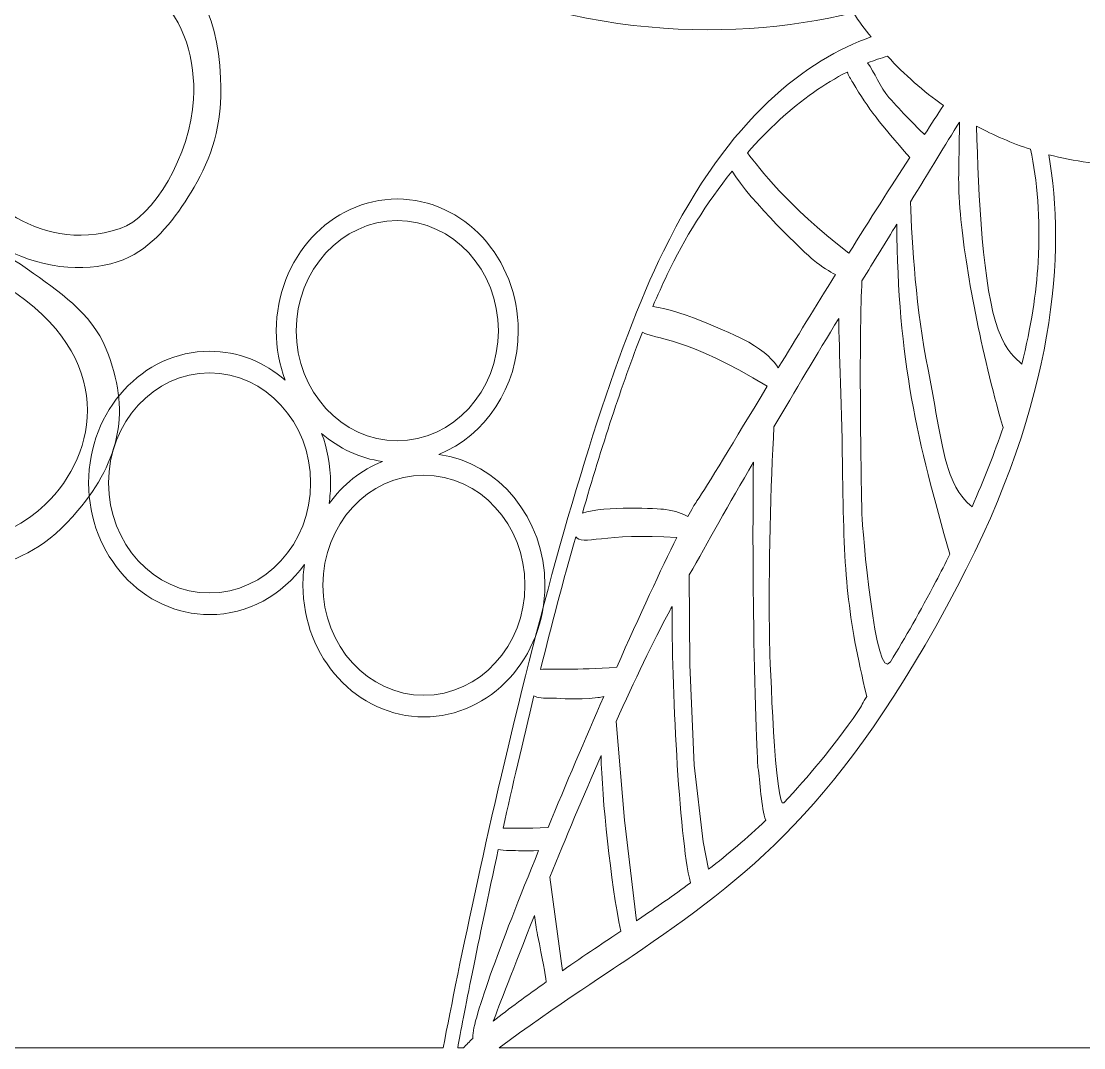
# Model space of a CAD drawing. Header units: millimetres. Extents: x -1200 to 1200, y -590 to 595.
# Drawn here: x -465.5 to -7.2, y -590 to -147.2 of the extents above; entities that cross this region are included whole.
import ezdxf

# ---------------------------------------------------------------- set-up
doc = ezdxf.new("R2010")
doc.units = ezdxf.units.MM
doc.header["$MEASUREMENT"] = 0
doc.layers.add('Layer 1', color=7, linetype='Continuous')

msp = doc.modelspace()

# ---------------------------------------------------------------- linework, layer by layer
at = {"layer": 'Layer 1', "color": 250, "lineweight": 20}
for points, knots in [([(-283.5141, -590.0266), (-269.8663, -518.9984), (-229.9111, -330.9965), (-188.4948, -246.345), (-160.0546, -188.2176), (-126.4343, -163.6751), (-98.9736, -153.9743), (-101.6432, -150.631), (-104.1811, -147.1624), (-106.59, -143.5857), (-162.3045, -156.6531), (-234.4759, -155.5982), (-315.6372, -111.3361), (-352.9838, -90.9692), (-395.3578, -58.6398), (-438.4087, -20.9765), (-436.7734, -25.4577), (-435.5951, -29.9799), (-434.6664, -34.5817), (-432.0975, -47.3122), (-430.4846, -61.864), (-434.1374, -74.9801), (-437.994, -88.8361), (-450.8626, -104.4505), (-468.2471, -113.1261), (-490.5968, -124.2798), (-519.9722, -127.0008), (-542.6013, -131.9226), (-551.2012, -133.7924), (-558.6473, -135.9587), (-564.6223, -137.6389), (-558.563, -147.2502), (-554.5362, -158.4884), (-553.2288, -170.6109), (-541.9818, -161.7832), (-531.1881, -165.0043), (-513.1953, -146.551), (-497.179, -130.1231), (-481.7526, -119.0196), (-462.5006, -114.8251), (-446.5503, -111.3502), (-431.3052, -106.7751), (-416.1333, -113.1355), (-391.3747, -123.5165), (-380.8764, -142.225), (-379.5366, -171.7144), (-378.5867, -192.6251), (-383.6564, -206.3886), (-390.9624, -218.8322), (-397.4103, -229.812), (-405.7195, -241.3434), (-416.8174, -247.8058), (-428.5412, -254.6318), (-447.7782, -255.7635), (-465.7028, -248.5112), (-488.748, -239.185), (-511.2866, -218.489), (-530.4827, -204.5421), (-539.5518, -197.9529), (-547.6612, -193.0609), (-553.3952, -189.2693), (-554.987, -201.912), (-559.5413, -213.5486), (-566.2661, -223.3213), (-550.1421, -224.5282), (-545.7018, -236.663), (-519.1885, -237.5298), (-497.1976, -238.2493), (-479.0794, -242.2775), (-462.744, -254.1381), (-449.2087, -263.9643), (-435.4586, -272.4674), (-428.8603, -288.6509), (-418.0928, -315.0586), (-422.816, -336.3707), (-441.0151, -358.2548), (-453.9196, -373.7738), (-466.4404, -379.6015), (-479.6865, -382.7738), (-491.3742, -385.5717), (-504.7369, -387.3271), (-516.7798, -383.3507), (-529.502, -379.1484), (-543.8394, -365.1342), (-551.8045, -346.2013), (-562.0458, -321.8612), (-564.5453, -289.8671), (-569.0637, -265.2229), (-571.4278, -252.3277), (-574.3096, -241.8152), (-575.8281, -234.5863), (-584.3547, -242.7571), (-594.771, -248.6397), (-606.2563, -251.3309), (-596.0337, -264.4501), (-600.5038, -276.4203), (-582.4946, -297.2481), (-567.4122, -314.6918), (-557.2157, -331.4928), (-553.3654, -352.4585), (-550.1743, -369.8302), (-545.9725, -386.4337), (-551.8133, -402.9574), (-561.3455, -429.9231), (-578.5225, -441.3558), (-605.5995, -442.815), (-624.8004, -443.8494), (-637.4381, -438.3291), (-648.864, -430.3713), (-658.9462, -423.3493), (-669.5338, -414.2992), (-675.4678, -402.2128), (-681.7356, -389.4448), (-682.7736, -368.4932), (-676.1147, -348.9711), (-667.5521, -323.8737), (-648.5473, -299.3266), (-635.7421, -278.4205), (-629.5275, -268.2745), (-624.9569, -259.2322), (-621.4382, -252.9641), (-633.0415, -252.7855), (-643.9532, -249.3998), (-653.4592, -243.591), (-655.878, -257.9799), (-665.3022, -264.2494), (-666.0323, -290.7215), (-666.693, -314.6715), (-670.3905, -334.4035), (-681.2812, -352.1953), (-690.3031, -366.9351), (-698.1119, -381.9118), (-712.9695, -389.0968), (-737.2179, -400.8241), (-756.7865, -395.6798), (-776.8814, -375.86), (-777.7768, -374.9776), (-778.636, -374.0951), (-779.4629, -373.2143), (-778.9302, -376.1124), (-778.6497, -379.1078), (-778.6497, -382.1705), (-778.6497, -407.3446), (-797.5017, -427.8776), (-820.6165, -427.8776), (-843.7325, -427.8776), (-862.5846, -407.3446), (-862.5846, -382.1705), (-862.5846, -356.9963), (-843.7325, -336.4648), (-820.6165, -336.4648), (-811.6705, -336.4648), (-803.3637, -339.5415), (-796.5408, -344.772), (-797.7278, -341.134), (-798.6417, -337.4647), (-799.3941, -333.7422), (-801.9631, -321.0132), (-803.5747, -306.4598), (-799.923, -293.3453), (-796.0652, -279.4893), (-783.1967, -263.8748), (-765.8135, -255.1992), (-743.4635, -244.0455), (-714.0883, -241.3229), (-691.459, -236.4028), (-682.6507, -234.4875), (-675.0529, -232.2586), (-669.0061, -230.5627), (-676.4338, -222.2366), (-682.0807, -212.0171), (-685.2632, -200.6487), (-695.0412, -206.0672), (-705.2377, -205.7474), (-720.8653, -221.7743), (-736.8815, -238.2007), (-752.3079, -249.3058), (-771.5585, -253.4986), (-785.6762, -256.5753), (-799.2414, -260.5112), (-812.6923, -256.9657), (-815.8796, -257.9846), (-819.7735, -257.0457), (-824.5043, -253.7259), (-851.93, -234.4765), (-876.9742, -227.4059), (-895.6787, -210.293), (-901.3468, -205.3055), (-906.9057, -200.23), (-912.3678, -195.0797), (-910.7673, -198.8932), (-909.646, -202.9843), (-908.9867, -207.1706), (-908.228, -211.9732), (-913.2817, -225.4012), (-924.2529, -236.8417), (-932.2617, -245.1914), (-943.2802, -251.2761), (-952.0538, -256.5974), (-953.1687, -257.2729), (-954.2391, -258.041), (-955.2697, -258.8451), (-951.8837, -262.4595), (-948.983, -266.7088), (-946.7394, -271.5129), (-946.0515, -270.7636), (-945.3313, -269.9659), (-944.5827, -269.1148), (-937.1712, -260.6961), (-931.4881, -246.5988), (-915.2509, -233.4248), (-901.1394, -221.9765), (-877.1988, -233.2587), (-869.1965, -252.961), (-863.7208, -266.4391), (-866.9404, -280.7904), (-874.281, -292.1009), (-876.8638, -296.0758), (-889.1562, -301.6808), (-904.3416, -301.3219), (-915.4247, -301.0585), (-927.1672, -296.8751), (-936.8284, -293.8813), (-938.4812, -293.3687), (-940.1858, -293.0382), (-941.8646, -292.7795), (-941.779, -298.1557), (-942.5153, -303.4708), (-943.9929, -308.5179), (-942.6606, -308.5271), (-941.2228, -308.5226), (-939.6682, -308.4865), (-928.9638, -308.2404), (-915.7911, -302.6526), (-895.7556, -305.8406), (-878.345, -308.6103), (-868.7408, -335.0242), (-875.8742, -355.12), (-880.7526, -368.8662), (-892.3497, -376.5355), (-904.8818, -378.8788), (-909.2909, -379.7033), (-921.6193, -374.2001), (-932.125, -362.2518), (-939.7911, -353.5292), (-945.3785, -341.529), (-950.2645, -331.9726), (-951.2268, -330.0916), (-952.3915, -328.3268), (-953.5723, -326.6528), (-956.813, -330.5446), (-960.6683, -333.9114), (-965.0651, -336.551), (-964.0681, -337.6544), (-962.973, -338.8425), (-961.7584, -340.1106), (-954.0279, -348.1811), (-941.0837, -354.3708), (-928.9886, -372.0559), (-918.4754, -387.4243), (-928.8347, -413.4965), (-946.9256, -422.213), (-959.3013, -428.177), (-972.479, -424.6692), (-982.8629, -416.6754), (-986.5135, -413.8634), (-991.659, -400.4762), (-991.33, -383.9368), (-991.089, -371.8662), (-987.2473, -359.0777), (-984.4984, -348.5558), (-983.978, -346.5683), (-983.6589, -344.5134), (-983.4118, -342.5024), (-988.34, -342.8975), (-993.2446, -342.391), (-997.938, -341.0697), (-997.943, -342.4318), (-997.9392, -343.8928), (-997.9081, -345.4633), (-997.6823, -357.1216), (-992.5517, -371.4666), (-995.4784, -393.288), (-998.0225, -412.2505), (-1022.2745, -422.7083), (-1040.7268, -414.9402), (-1053.3497, -409.6267), (-1060.391, -396.9966), (-1062.5417, -383.349), (-1063.3003, -378.5466), (-1058.2467, -365.1201), (-1047.2754, -353.678), (-1039.2667, -345.3285), (-1028.2482, -339.2438), (-1019.4746, -333.9224), (-1018.1349, -333.1105), (-1016.8596, -332.1669), (-1015.6378, -331.1841), (-1019.2896, -327.8644), (-1022.4905, -323.88), (-1025.0645, -319.3094), (-1025.668, -319.9709), (-1026.2963, -320.6668), (-1026.9457, -321.4051), (-1034.3571, -329.8237), (-1040.0402, -343.9209), (-1056.2773, -357.0951), (-1070.389, -368.5433), (-1094.3294, -357.2627), (-1102.3319, -337.5588), (-1107.8076, -324.0806), (-1104.588, -309.7295), (-1097.2473, -298.4205), (-1094.6646, -294.4442), (-1082.3722, -288.8389), (-1067.1867, -289.1979), (-1056.1035, -289.4612), (-1044.3611, -293.6446), (-1034.7, -296.6384), (-1033.6693, -296.9582), (-1032.6176, -297.2089), (-1031.566, -297.4143), (-1031.9223, -292.1933), (-1031.4977, -286.9941), (-1030.3615, -282.0081), (-1030.8494, -282.0144), (-1031.3487, -282.0223), (-1031.8602, -282.0333), (-1042.5646, -282.2794), (-1055.7373, -287.8671), (-1075.7728, -284.6806), (-1082.2156, -283.6556), (-1087.5908, -279.3875), (-1091.4436, -273.4032), (-1097.0697, -295.781), (-1115.9231, -312.3157), (-1138.2146, -312.3157), (-1141.654, -312.3157), (-1145.0102, -311.9207), (-1148.2509, -311.173), (-1129.2311, -318.3173), (-1115.5046, -338.0244), (-1115.5046, -361.1139), (-1115.5047, -390.2002), (-1137.287, -413.9246), (-1163.9938, -413.9246), (-1178.2831, -413.9246), (-1191.1616, -407.1307), (-1200.05, -396.3593), (-1200.05, -396.3593), (-1200.05, -590.0266), (-1200.05, -590.0266), (-1200.05, -590.0266), (-283.5141, -590.0266), (-283.5141, -590.0266)], [0, 0, 0, 0, 0.00847458, 0.00847458, 0.00847458, 0.01694915, 0.01694915, 0.01694915, 0.02542373, 0.02542373, 0.02542373, 0.03389831, 0.03389831, 0.03389831, 0.04237288, 0.04237288, 0.04237288, 0.05084746, 0.05084746, 0.05084746, 0.05932203, 0.05932203, 0.05932203, 0.06779661, 0.06779661, 0.06779661, 0.07627119, 0.07627119, 0.07627119, 0.08474576, 0.08474576, 0.08474576, 0.09322034, 0.09322034, 0.09322034, 0.10169492, 0.10169492, 0.10169492, 0.11016949, 0.11016949, 0.11016949, 0.11864407, 0.11864407, 0.11864407, 0.12711864, 0.12711864, 0.12711864, 0.13559322, 0.13559322, 0.13559322, 0.1440678, 0.1440678, 0.1440678, 0.15254237, 0.15254237, 0.15254237, 0.16101695, 0.16101695, 0.16101695, 0.16949153, 0.16949153, 0.16949153, 0.1779661, 0.1779661, 0.1779661, 0.18644068, 0.18644068, 0.18644068, 0.19491525, 0.19491525, 0.19491525, 0.20338983, 0.20338983, 0.20338983, 0.21186441, 0.21186441, 0.21186441, 0.22033898, 0.22033898, 0.22033898, 0.22881356, 0.22881356, 0.22881356, 0.23728814, 0.23728814, 0.23728814, 0.24576271, 0.24576271, 0.24576271, 0.25423729, 0.25423729, 0.25423729, 0.26271186, 0.26271186, 0.26271186, 0.27118644, 0.27118644, 0.27118644, 0.27966102, 0.27966102, 0.27966102, 0.28813559, 0.28813559, 0.28813559, 0.29661017, 0.29661017, 0.29661017, 0.30508475, 0.30508475, 0.30508475, 0.31355932, 0.31355932, 0.31355932, 0.3220339, 0.3220339, 0.3220339, 0.33050847, 0.33050847, 0.33050847, 0.33898305, 0.33898305, 0.33898305, 0.34745763, 0.34745763, 0.34745763, 0.3559322, 0.3559322, 0.3559322, 0.36440678, 0.36440678, 0.36440678, 0.37288136, 0.37288136, 0.37288136, 0.38135593, 0.38135593, 0.38135593, 0.38983051, 0.38983051, 0.38983051, 0.39830508, 0.39830508, 0.39830508, 0.40677966, 0.40677966, 0.40677966, 0.41525424, 0.41525424, 0.41525424, 0.42372881, 0.42372881, 0.42372881, 0.43220339, 0.43220339, 0.43220339, 0.44067797, 0.44067797, 0.44067797, 0.44915254, 0.44915254, 0.44915254, 0.45762712, 0.45762712, 0.45762712, 0.46610169, 0.46610169, 0.46610169, 0.47457627, 0.47457627, 0.47457627, 0.48305085, 0.48305085, 0.48305085, 0.49152542, 0.49152542, 0.49152542, 0.5, 0.5, 0.5, 0.50847458, 0.50847458, 0.50847458, 0.51694915, 0.51694915, 0.51694915, 0.52542373, 0.52542373, 0.52542373, 0.53389831, 0.53389831, 0.53389831, 0.54237288, 0.54237288, 0.54237288, 0.55084746, 0.55084746, 0.55084746, 0.55932203, 0.55932203, 0.55932203, 0.56779661, 0.56779661, 0.56779661, 0.57627119, 0.57627119, 0.57627119, 0.58474576, 0.58474576, 0.58474576, 0.59322034, 0.59322034, 0.59322034, 0.60169492, 0.60169492, 0.60169492, 0.61016949, 0.61016949, 0.61016949, 0.61864407, 0.61864407, 0.61864407, 0.62711864, 0.62711864, 0.62711864, 0.63559322, 0.63559322, 0.63559322, 0.6440678, 0.6440678, 0.6440678, 0.65254237, 0.65254237, 0.65254237, 0.66101695, 0.66101695, 0.66101695, 0.66949153, 0.66949153, 0.66949153, 0.6779661, 0.6779661, 0.6779661, 0.68644068, 0.68644068, 0.68644068, 0.69491525, 0.69491525, 0.69491525, 0.70338983, 0.70338983, 0.70338983, 0.71186441, 0.71186441, 0.71186441, 0.72033898, 0.72033898, 0.72033898, 0.72881356, 0.72881356, 0.72881356, 0.73728814, 0.73728814, 0.73728814, 0.74576271, 0.74576271, 0.74576271, 0.75423729, 0.75423729, 0.75423729, 0.76271186, 0.76271186, 0.76271186, 0.77118644, 0.77118644, 0.77118644, 0.77966102, 0.77966102, 0.77966102, 0.78813559, 0.78813559, 0.78813559, 0.79661017, 0.79661017, 0.79661017, 0.80508475, 0.80508475, 0.80508475, 0.81355932, 0.81355932, 0.81355932, 0.8220339, 0.8220339, 0.8220339, 0.83050847, 0.83050847, 0.83050847, 0.83898305, 0.83898305, 0.83898305, 0.84745763, 0.84745763, 0.84745763, 0.8559322, 0.8559322, 0.8559322, 0.86440678, 0.86440678, 0.86440678, 0.87288136, 0.87288136, 0.87288136, 0.88135593, 0.88135593, 0.88135593, 0.88983051, 0.88983051, 0.88983051, 0.89830508, 0.89830508, 0.89830508, 0.90677966, 0.90677966, 0.90677966, 0.91525424, 0.91525424, 0.91525424, 0.92372881, 0.92372881, 0.92372881, 0.93220339, 0.93220339, 0.93220339, 0.94067797, 0.94067797, 0.94067797, 0.94915254, 0.94915254, 0.94915254, 0.95762712, 0.95762712, 0.95762712, 0.96610169, 0.96610169, 0.96610169, 0.97457627, 0.97457627, 0.97457627, 0.98305085, 0.98305085, 0.98305085, 0.99152542, 0.99152542, 0.99152542, 1, 1, 1, 1]), ([(-422.7725, -236.6035), (-441.7562, -242.837), (-457.6681, -238.2038), (-469.922, -230.5753), (-489.6793, -218.2758), (-504.6711, -202.6784), (-525.9569, -192.7584), (-536.8227, -187.6941), (-548.1802, -182.6345), (-552.7767, -180.3022), (-552.7719, -179.9464), (-552.7656, -179.5922), (-552.7656, -179.2347), (-552.7656, -178.6689), (-552.7719, -178.103), (-552.7842, -177.5404), (-546.8703, -176.1249), (-529.5057, -176.5404), (-513.3913, -162.0811), (-502.9775, -152.7377), (-484.7277, -133.2015), (-463.8083, -127.2296), (-410.6787, -112.0619), (-389.2825, -147.5371), (-391.1822, -180.7474), (-392.569, -204.981), (-408.579, -231.942), (-422.7725, -236.6035)], [0, 0, 0, 0, 0.11111111, 0.11111111, 0.11111111, 0.22222222, 0.22222222, 0.22222222, 0.33333333, 0.33333333, 0.33333333, 0.44444444, 0.44444444, 0.44444444, 0.55555556, 0.55555556, 0.55555556, 0.66666667, 0.66666667, 0.66666667, 0.77777778, 0.77777778, 0.77777778, 0.88888889, 0.88888889, 0.88888889, 1, 1, 1, 1]), ([(-67.716, -183.5122), (-76.445, -177.36), (-84.5368, -170.2347), (-91.8551, -162.2785), (-94.7209, -163.092), (-97.5829, -164.0575), (-100.4376, -165.1751), (-97.5469, -169.1422), (-94.9134, -175.799), (-91.2617, -180.0153), (-85.6643, -186.4746), (-79.7999, -192.1988), (-75.9136, -196.1158), (-73.0094, -191.636), (-70.2627, -187.4135), (-67.716, -183.5122)], [0, 0, 0, 0, 0.2, 0.2, 0.2, 0.4, 0.4, 0.4, 0.6, 0.6, 0.6, 0.8, 0.8, 0.8, 1, 1, 1, 1]), ([(-109.2793, -169.1344), (-108.6486, -170.4714), (-107.8514, -171.9557), (-106.8693, -173.6015), (-99.9049, -185.2583), (-95.209, -191.1235), (-82.2808, -205.9669), (-90.4558, -218.6473), (-99.4952, -232.8056), (-108.5816, -247.2979), (-135.8422, -226.2147), (-146.6819, -210.8306), (-152.303, -203.9465), (-143.4101, -193.8478), (-133.7972, -184.9401), (-123.8279, -177.9086), (-119.0476, -174.5388), (-114.1877, -171.6125), (-109.2793, -169.1344)], [0, 0, 0, 0, 0.16666667, 0.16666667, 0.16666667, 0.33333333, 0.33333333, 0.33333333, 0.5, 0.5, 0.5, 0.66666667, 0.66666667, 0.66666667, 0.83333333, 0.83333333, 0.83333333, 1, 1, 1, 1]), ([(-41.9988, -322.4066), (-42.1043, -322.1887), (-42.2037, -321.9317), (-42.293, -321.6213), (-51.2827, -290.4941), (-58.3788, -253.7869), (-60.4449, -230.4797), (-61.781, -215.4058), (-60.8868, -212.4544), (-60.8621, -190.6611), (-66.7501, -200.2161), (-73.9418, -211.9857), (-81.9306, -225.0298), (-81.347, -243.3748), (-79.5627, -271.7981), (-74.3652, -297.3609), (-71.0438, -313.6997), (-68.9055, -331.6622), (-64.8168, -342.6889), (-61.5922, -351.3834), (-57.9728, -354.388), (-55.4148, -356.7031), (-50.1951, -344.8551), (-45.7388, -333.4067), (-41.9988, -322.4066)], [0, 0, 0, 0, 0.125, 0.125, 0.125, 0.25, 0.25, 0.25, 0.375, 0.375, 0.375, 0.5, 0.5, 0.5, 0.625, 0.625, 0.625, 0.75, 0.75, 0.75, 0.875, 0.875, 0.875, 1, 1, 1, 1]), ([(-30.1745, -202.4387), (-38.2452, -199.7945), (-46.0266, -196.4183), (-53.4495, -192.3823), (-52.7293, -222.1551), (-50.714, -262.5441), (-44.1171, -280.339), (-40.5462, -289.9675), (-36.4908, -292.6165), (-33.928, -295.0821), (-29.9746, -279.1807), (-27.6813, -264.4736), (-26.8941, -251.1506), (-25.7692, -232.0847), (-27.3311, -215.7491), (-30.1745, -202.4387)], [0, 0, 0, 0, 0.2, 0.2, 0.2, 0.4, 0.4, 0.4, 0.6, 0.6, 0.6, 0.8, 0.8, 0.8, 1, 1, 1, 1]), ([(322.0637, -590.0266), (293.3266, -573.5988), (258.5988, -556.0512), (251.8773, -552.4726), (188.2956, -518.6197), (136.3383, -488.4534), (71.8601, -393.053), (17.9611, -313.3078), (12.0059, -250.4673), (20.7261, -208.9622), (17.9386, -209.1331), (15.1336, -209.2286), (12.3077, -209.2286), (0.384, -209.2286), (-11.2131, -207.6707), (-22.3259, -204.7522), (-14.984, -246.218), (-19.0095, -309.9066), (-61.7846, -391.1252), (-112.0273, -486.5254), (-152.5141, -516.6918), (-202.0587, -550.543), (-207.5023, -554.2625), (-236.5122, -573.0696), (-259.3603, -590.0266), (-259.3603, -590.0266), (322.0637, -590.0266), (322.0637, -590.0266)], [0, 0, 0, 0, 0.11111111, 0.11111111, 0.11111111, 0.22222222, 0.22222222, 0.22222222, 0.33333333, 0.33333333, 0.33333333, 0.44444444, 0.44444444, 0.44444444, 0.55555556, 0.55555556, 0.55555556, 0.66666667, 0.66666667, 0.66666667, 0.77777778, 0.77777778, 0.77777778, 0.88888889, 0.88888889, 0.88888889, 1, 1, 1, 1]), ([(-123.8788, -250.1662), (-119.9453, -253.3324), (-116.7853, -255.298), (-114.2659, -256.3984), (-122.8048, -270.1304), (-131.2283, -283.9487), (-138.98, -296.7481), (-140.8535, -293.5694), (-144.6854, -289.7653), (-151.6858, -285.6352), (-155.0768, -283.6335), (-180.8796, -271.5943), (-193.0753, -270.2558), (-191.0154, -265.3953), (-188.9493, -260.7885), (-186.882, -256.4735), (-179.412, -240.8824), (-169.8351, -225.5249), (-158.9211, -211.8447), (-151.1196, -224.6724), (-127.1754, -247.511), (-123.8788, -250.1662)], [0, 0, 0, 0, 0.14285714, 0.14285714, 0.14285714, 0.28571429, 0.28571429, 0.28571429, 0.42857143, 0.42857143, 0.42857143, 0.57142857, 0.57142857, 0.57142857, 0.71428571, 0.71428571, 0.71428571, 0.85714286, 0.85714286, 0.85714286, 1, 1, 1, 1]), ([(-384.2573, -289.5349), (-371.9278, -289.5349), (-360.579, -294.2372), (-351.6328, -302.0725), (-354.1087, -295.4676), (-355.4783, -288.2496), (-355.4783, -280.6931), (-355.4783, -249.3934), (-332.0383, -223.8668), (-303.3001, -223.8668), (-274.5605, -223.8668), (-251.1217, -249.3935), (-251.1217, -280.6932), (-251.1217, -305.162), (-265.4492, -326.1042), (-285.4374, -334.0791), (-259.6879, -337.521), (-239.6376, -361.5307), (-239.6376, -390.4777), (-239.6376, -421.7787), (-263.0777, -447.3057), (-291.8159, -447.3057), (-320.5541, -447.3057), (-343.9929, -421.7788), (-343.9929, -390.4777), (-343.993, -387.4463), (-343.7743, -384.4715), (-343.3485, -381.5654), (-352.9191, -394.7253), (-367.7099, -403.1894), (-384.2573, -403.1894), (-412.9956, -403.1894), (-436.4357, -377.6609), (-436.4357, -346.3613), (-436.4358, -315.0632), (-412.9956, -289.5349), (-384.2573, -289.5349)], [0, 0, 0, 0, 0.08333333, 0.08333333, 0.08333333, 0.16666667, 0.16666667, 0.16666667, 0.25, 0.25, 0.25, 0.33333333, 0.33333333, 0.33333333, 0.41666667, 0.41666667, 0.41666667, 0.5, 0.5, 0.5, 0.58333333, 0.58333333, 0.58333333, 0.66666667, 0.66666667, 0.66666667, 0.75, 0.75, 0.75, 0.83333333, 0.83333333, 0.83333333, 0.91666667, 0.91666667, 0.91666667, 1, 1, 1, 1]), ([(-513.7167, -370.8427), (-531.1881, -360.6311), (-539.4313, -345.1012), (-543.1427, -330.2688), (-549.1276, -306.3564), (-549.6019, -283.7825), (-558.2116, -260.3764), (-563.8946, -244.9281), (-570.1662, -228.8495), (-569.7566, -228.3808), (-567.2906, -225.5689), (-555.0044, -245.6694), (-529.41, -248.3622), (-515.979, -249.7745), (-490.3908, -250.0142), (-471.7213, -261.9013), (-424.3059, -292.0913), (-432.2078, -333.6544), (-455.114, -355.6749), (-471.8293, -371.7425), (-500.6544, -378.4775), (-513.7167, -370.8427)], [0, 0, 0, 0, 0.14285714, 0.14285714, 0.14285714, 0.28571429, 0.28571429, 0.28571429, 0.42857143, 0.42857143, 0.42857143, 0.57142857, 0.57142857, 0.57142857, 0.71428571, 0.71428571, 0.71428571, 0.85714286, 0.85714286, 0.85714286, 1, 1, 1, 1]), ([(-303.3, -233.2164), (-279.2913, -233.2164), (-259.7078, -254.544), (-259.7078, -280.6932), (-259.7078, -306.8407), (-279.2913, -328.1685), (-303.3, -328.1685), (-327.3087, -328.1686), (-346.8909, -306.8407), (-346.8909, -280.6932), (-346.8909, -254.544), (-327.3087, -233.2165), (-303.3, -233.2164)], [0, 0, 0, 0, 0.25, 0.25, 0.25, 0.5, 0.5, 0.5, 0.75, 0.75, 0.75, 1, 1, 1, 1]), ([(-64.9695, -377.106), (-78.8376, -328.7483), (-87.4982, -293.7105), (-87.852, -234.6912), (-92.6709, -242.5471), (-97.7147, -250.7509), (-102.8861, -259.1225), (-104.0086, -282.513), (-103.646, -322.3471), (-102.8998, -360.037), (-102.7942, -365.3332), (-97.0205, -433.9294), (-90.6408, -423.5484), (-84.2475, -413.1408), (-77.7152, -401.6533), (-70.9929, -388.8899), (-68.9055, -384.9243), (-66.8992, -380.9979), (-64.9695, -377.106)], [0, 0, 0, 0, 0.16666667, 0.16666667, 0.16666667, 0.33333333, 0.33333333, 0.33333333, 0.5, 0.5, 0.5, 0.66666667, 0.66666667, 0.66666667, 0.83333333, 0.83333333, 0.83333333, 1, 1, 1, 1]), ([(-100.83, -438.5032), (-109.1639, -403.1408), (-110.649, -387.2253), (-111.2089, -343.3409), (-111.5753, -314.6589), (-112.7586, -287.9142), (-112.9225, -275.4502), (-122.3256, -290.8766), (-131.8204, -306.8125), (-140.8536, -322.2248), (-142.1373, -346.4068), (-143.3543, -382.4447), (-142.6926, -415.8462), (-142.5807, -421.4732), (-140.2899, -488.3326), (-136.5959, -484.3765), (-125.8878, -472.9077), (-115.8207, -460.9922), (-104.6518, -444.9844), (-102.9495, -442.5455), (-102.5472, -441.0862), (-100.83, -438.5032)], [0, 0, 0, 0, 0.14285714, 0.14285714, 0.14285714, 0.28571429, 0.28571429, 0.28571429, 0.42857143, 0.42857143, 0.42857143, 0.57142857, 0.57142857, 0.57142857, 0.71428571, 0.71428571, 0.71428571, 0.85714286, 0.85714286, 0.85714286, 1, 1, 1, 1]), ([(-143.7577, -304.6511), (-177.8848, -283.5851), (-192.5538, -284.2794), (-197.6036, -281.3625), (-206.4852, -303.9723), (-215.2079, -330.9098), (-223.444, -359.3739), (-213.9054, -356.2281), (-190.705, -357.3395), (-187.6555, -357.8159), (-183.2091, -358.5103), (-180.1025, -359.5887), (-177.9892, -360.8284), (-176.4111, -357.9274), (-175.0812, -355.6671), (-174.0444, -354.1499), (-169.5595, -347.5855), (-158.13, -328.4428), (-143.7577, -304.6511)], [0, 0, 0, 0, 0.16666667, 0.16666667, 0.16666667, 0.33333333, 0.33333333, 0.33333333, 0.5, 0.5, 0.5, 0.66666667, 0.66666667, 0.66666667, 0.83333333, 0.83333333, 0.83333333, 1, 1, 1, 1]), ([(-384.2573, -298.8861), (-360.2487, -298.8861), (-340.6653, -320.2138), (-340.6653, -346.3613), (-340.6653, -372.5104), (-360.2487, -393.8367), (-384.2572, -393.8366), (-408.2688, -393.8366), (-427.8484, -372.5104), (-427.8484, -346.3613), (-427.8484, -320.2139), (-408.2687, -298.8861), (-384.2573, -298.8861)], [0, 0, 0, 0, 0.25, 0.25, 0.25, 0.5, 0.5, 0.5, 0.75, 0.75, 0.75, 1, 1, 1, 1]), ([(-335.9283, -324.9773), (-333.4499, -331.5839), (-332.0791, -338.8034), (-332.0791, -346.3613), (-332.0791, -349.3943), (-332.304, -352.3692), (-332.7261, -355.2753), (-326.7811, -347.1043), (-318.8232, -340.7406), (-309.6797, -337.0901), (-319.5334, -335.7735), (-328.5478, -331.4443), (-335.9283, -324.9773)], [0, 0, 0, 0, 0.25, 0.25, 0.25, 0.5, 0.5, 0.5, 0.75, 0.75, 0.75, 1, 1, 1, 1]), ([(-169.0393, -513.0288), (-169.0393, -513.0288), (-171.4122, -501.2355), (-171.4122, -501.2355), (-171.4122, -501.2355), (-175.1843, -468.1381), (-175.1843, -468.1381), (-175.1843, -468.1381), (-177.1225, -424.7803), (-177.1225, -424.7803), (-177.1225, -424.7803), (-177.3447, -386.0639), (-177.3447, -386.0639), (-169.7458, -372.3584), (-160.1999, -355.5229), (-149.7005, -337.4068), (-149.9263, -353.0401), (-149.9748, -378.2128), (-149.6682, -402.2819), (-149.2435, -435.6096), (-148.0714, -466.7634), (-147.7275, -469.1255), (-146.9054, -474.7714), (-146.2523, -486.7604), (-144.3749, -491.9079), (-152.5165, -499.6995), (-160.694, -506.5819), (-169.0393, -513.0288)], [0, 0, 0, 0, 0.11111111, 0.11111111, 0.11111111, 0.22222222, 0.22222222, 0.22222222, 0.33333333, 0.33333333, 0.33333333, 0.44444444, 0.44444444, 0.44444444, 0.55555556, 0.55555556, 0.55555556, 0.66666667, 0.66666667, 0.66666667, 0.77777778, 0.77777778, 0.77777778, 0.88888889, 0.88888889, 0.88888889, 1, 1, 1, 1]), ([(-291.8159, -343.004), (-267.8046, -343.004), (-248.2224, -364.3285), (-248.2224, -390.4778), (-248.2224, -416.6283), (-267.8046, -437.9529), (-291.8159, -437.9529), (-315.8259, -437.9529), (-335.4068, -416.6283), (-335.4068, -390.4778), (-335.4068, -364.3285), (-315.8259, -343.0041), (-291.8159, -343.004)], [0, 0, 0, 0, 0.25, 0.25, 0.25, 0.5, 0.5, 0.5, 0.75, 0.75, 0.75, 1, 1, 1, 1]), ([(-182.7, -369.9024), (-213.9824, -367.7079), (-223.5159, -373.6186), (-226.3604, -369.5888), (-231.6661, -388.4055), (-236.7458, -407.7302), (-241.5088, -426.7852), (-236.2764, -426.5923), (-226.4362, -427.1079), (-208.6669, -425.8416), (-198.7136, -403.39), (-189.4771, -383.4102), (-182.7, -369.9024)], [0, 0, 0, 0, 0.25, 0.25, 0.25, 0.5, 0.5, 0.5, 0.75, 0.75, 0.75, 1, 1, 1, 1]), ([(-200.1839, -535.2985), (-200.1839, -535.2985), (-205.2658, -491.8186), (-205.2658, -491.8186), (-205.2658, -491.8186), (-208.9574, -449.3276), (-208.9574, -449.3276), (-201.0084, -431.641), (-193.063, -414.9888), (-185.8166, -401.5357), (-185.4826, -400.9167), (-185.14, -400.2818), (-184.791, -399.6376), (-184.9673, -431.9279), (-181.9164, -498.5584), (-176.8654, -518.9252), (-184.1577, -524.289), (-191.6026, -529.4427), (-199.2874, -534.6935), (-199.5332, -534.8612), (-199.8349, -535.0649), (-200.1839, -535.2985)], [0, 0, 0, 0, 0.14285714, 0.14285714, 0.14285714, 0.28571429, 0.28571429, 0.28571429, 0.42857143, 0.42857143, 0.42857143, 0.57142857, 0.57142857, 0.57142857, 0.71428571, 0.71428571, 0.71428571, 0.85714286, 0.85714286, 0.85714286, 1, 1, 1, 1]), ([(-216.7537, -438.9467), (-215.8561, -438.8401), (-215.0203, -438.6865), (-214.2382, -438.4968), (-222.2817, -456.8888), (-230.5696, -476.367), (-238.2383, -494.9471), (-248.0213, -495.48), (-254.0595, -495.2794), (-257.6913, -495.3452), (-253.6821, -477.389), (-249.1996, -458.0659), (-244.3522, -438.2726), (-242.8771, -438.9733), (-240.4062, -439.3557), (-236.2479, -439.2445), (-231.8263, -439.1253), (-227.3092, -440.2053), (-216.7537, -438.9467)], [0, 0, 0, 0, 0.16666667, 0.16666667, 0.16666667, 0.33333333, 0.33333333, 0.33333333, 0.5, 0.5, 0.5, 0.66666667, 0.66666667, 0.66666667, 0.83333333, 0.83333333, 0.83333333, 1, 1, 1, 1]), ([(-232.107, -556.7751), (-232.107, -556.7751), (-237.4772, -516.4409), (-237.4772, -516.4409), (-230.7387, -499.8484), (-223.1582, -481.6445), (-215.4006, -463.8763), (-215.0676, -482.5112), (-211.2086, -518.7999), (-206.9497, -539.7906), (-213.2686, -543.9788), (-222.4394, -550.0855), (-232.107, -556.7751)], [0, 0, 0, 0, 0.25, 0.25, 0.25, 0.5, 0.5, 0.5, 0.75, 0.75, 0.75, 1, 1, 1, 1]), ([(-259.7239, -504.5114), (-258.5691, -504.8108), (-256.9203, -504.9565), (-254.5562, -504.8923), (-251.5773, -504.8124), (-248.5404, -505.444), (-242.3344, -504.9361), (-259.0336, -545.9052), (-271.7829, -580.4884), (-270.6728, -585.9979), (-272.2478, -587.4481), (-273.6114, -588.7992), (-274.7196, -590.0266), (-274.7196, -590.0266), (-277.2243, -590.0266), (-277.2243, -590.0266), (-274.8505, -576.9326), (-268.5885, -544.7665), (-259.7239, -504.5114)], [0, 0, 0, 0, 0.16666667, 0.16666667, 0.16666667, 0.33333333, 0.33333333, 0.33333333, 0.5, 0.5, 0.5, 0.66666667, 0.66666667, 0.66666667, 0.83333333, 0.83333333, 0.83333333, 1, 1, 1, 1]), ([(-261.9056, -578.5715), (-259.6667, -572.6655), (-253.0524, -555.3221), (-244.1398, -532.9914), (-243.8356, -535.5399), (-243.3898, -538.3361), (-242.7678, -541.4145), (-240.6136, -552.0824), (-239.5382, -558.1826), (-239.0453, -561.62), (-247.1646, -567.3457), (-255.2341, -573.2517), (-261.9056, -578.5715)], [0, 0, 0, 0, 0.25, 0.25, 0.25, 0.5, 0.5, 0.5, 0.75, 0.75, 0.75, 1, 1, 1, 1])]:
    msp.add_open_spline(points, degree=3, knots=knots, dxfattribs=at)

doc.saveas('drawing.dxf')
